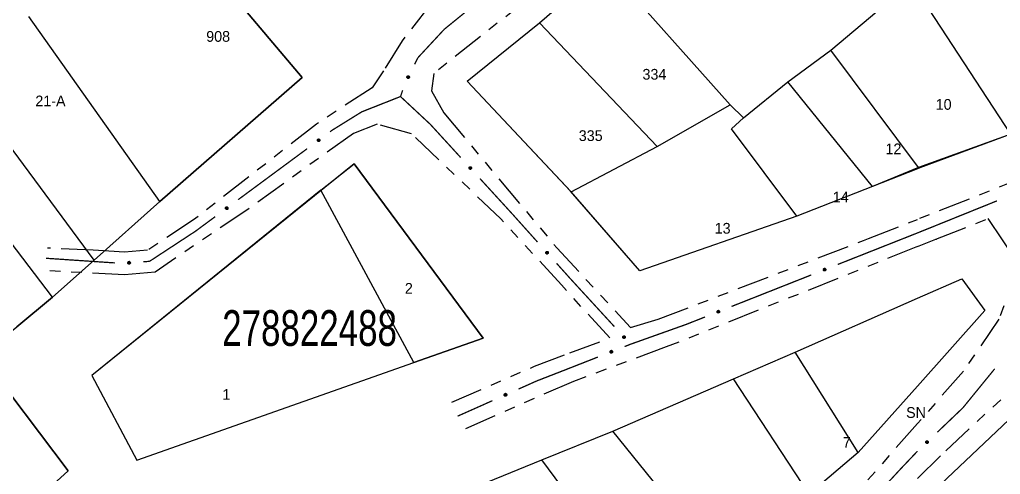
# Model space of a CAD drawing. Extents: x 204373 to 205952, y 4873300 to 4875179.
# Drawn here: x 205671 to 205808.4, y 4874963.1 to 4875026.7 of the extents above; entities that cross this region are included whole.
import ezdxf
from ezdxf.enums import TextEntityAlignment as Align

# ---------------------------------------------------------------- set-up
doc = ezdxf.new("R2010")
doc.units = 0
doc.header["$LTSCALE"] = 1.5
doc.header["$MEASUREMENT"] = 0
doc.linetypes.add('TRACO_25', pattern=[8, 3, -1, 1, -1, 1, -1])
for name, color, linetype in [('CD_MALHA_LOTES', 7, 'CONTINUOUS'), ('CD_TXT_QUADRA', 255, 'CONTINUOUS'), ('RU-QUADRA', 220, 'CONTINUOUS'), ('SV-EIXO-RUA-N-PAV', 6, 'CONTINUOUS'), ('SV-RUA-NAO-PAV', 7, 'CONTINUOUS'), ('Th_NmrPort', 1, 'CONTINUOUS')]:
    doc.layers.add(name, color=color, linetype=linetype)
doc.styles.add('ARIAL', font='ARIAL.SHX')

msp = doc.modelspace()

# ---------------------------------------------------------------- linework, layer by layer
at = {"layer": 'CD_MALHA_LOTES', "linetype": 'Continuous', "flags": 128}
for points in [[(205690.629081, 4875042.313836), (205710.581552, 4875018.666002)], [(205743.848906, 4875026.303771), (205753.119331, 4875034.380948)], [(205770.546393, 4875014.82144), (205753.119331, 4875034.380948)], [(205809.809524, 4875010.723518), (205796.762472, 4875030.752898)], [(205784.610556, 4875022.456271), (205792.245387, 4875028.885602)], [(205690.690693, 4875001.282394), (205672.304184, 4875027.190655)], [(205733.727426, 4875018.124295), (205743.848906, 4875026.303771)], [(205760.299646, 4875008.994858), (205743.848906, 4875026.303771)], [(205681.497438, 4874993.09204), (205657.929277, 4875024.850554)], [(205778.583057, 4875018.036105), (205784.610556, 4875022.456271)], [(205796.893738, 4875006.066553), (205784.610556, 4875022.456271)], [(205675.647186, 4874987.910387), (205651.577574, 4875019.501752)], [(205710.581552, 4875018.666002), (205690.690693, 4875001.282394)], [(205748.28473, 4875002.626578), (205733.727426, 4875018.124295)], [(205772.416841, 4875012.989679), (205778.583057, 4875018.036105)], [(205790.484346, 4875003.363511), (205778.583057, 4875018.036105)], [(205760.299646, 4875008.994858), (205770.546393, 4875014.82144)], [(205772.416841, 4875012.989679), (205770.546393, 4875014.82144)], [(205770.732562, 4875011.473827), (205772.416841, 4875012.989679)], [(205779.873996, 4874999.246647), (205770.732562, 4875011.473827)], [(205809.809524, 4875010.723518), (205796.893738, 4875006.066553)], [(205748.28473, 4875002.626578), (205760.299646, 4875008.994858)], [(205713.224182, 4875002.878446), (205717.883668, 4875006.546309)], [(205717.883668, 4875006.546309), (205735.952724, 4874982.139767)], [(205796.893738, 4875006.066553), (205790.484346, 4875003.363511)], [(205713.224182, 4875002.878446), (205681.128884, 4874976.946094)], [(205726.248617, 4874978.75455), (205713.224182, 4875002.878446)], [(205757.889437, 4874991.581804), (205748.28473, 4875002.626578)], [(205790.484346, 4875003.363511), (205779.873996, 4874999.246647)], [(205690.690693, 4875001.282394), (205681.497438, 4874993.09204)], [(205779.873996, 4874999.246647), (205757.889437, 4874991.581804)], [(205681.497438, 4874993.09204), (205675.647186, 4874987.910387)], [(205796.761701, 4874987.741815), (205802.985508, 4874990.481377)], [(205802.985508, 4874990.481377), (205806.199452, 4874986.017566)], [(205675.647186, 4874987.910387), (205670.632683, 4874983.731635)], [(205779.643801, 4874980.20695), (205796.761701, 4874987.741815)], [(205806.199452, 4874986.017566), (205796.761481, 4874975.449164)], [(205735.952724, 4874982.139767), (205726.248617, 4874978.75455)], [(205770.978758, 4874976.447331), (205779.643801, 4874980.20695)], [(205788.472864, 4874966.16778), (205779.643801, 4874980.20695)], [(205665.618181, 4874979.720034), (205677.841475, 4874963.581871)], [(205687.444933, 4874965.071923), (205726.248617, 4874978.75455)], [(205681.128884, 4874976.946094), (205687.444933, 4874965.071923)], [(205754.113879, 4874969.140944), (205770.978758, 4874976.447331)], [(205781.58416, 4874960.305053), (205770.978758, 4874976.447331)], [(205796.761481, 4874975.449164), (205788.472864, 4874966.16778)], [(205800.023598, 4874961.70314), (205809.562104, 4874970.729511)], [(205744.160214, 4874965.112231), (205754.113879, 4874969.140944)], [(205770.005275, 4874949.459009), (205754.113879, 4874969.140944)], [(205732.165287, 4874960.243089), (205744.160214, 4874965.112231)], [(205752.8568, 4874953.416349), (205744.160214, 4874965.112231)], [(205788.472864, 4874966.16778), (205781.58416, 4874960.305053)], [(205677.841475, 4874963.581871), (205660.166955, 4874947.514126)]]:
    msp.add_lwpolyline(points, dxfattribs=at)
at = {"layer": 'RU-QUADRA', "linetype": 'Continuous', "flags": 128}
for points in [[(205796.762026, 4875005.863071), (205790.484346, 4875003.363511), (205779.873996, 4874999.246647), (205757.889437, 4874991.581804), (205748.186059, 4875002.740043), (205733.727426, 4875018.124295), (205743.848906, 4875026.303771), (205753.119331, 4875034.380948), (205771.632412, 4875049.504554), (205785.797304, 4875060.812028), (205796.763164, 4875069.336537), (205809.809524, 4875079.47836), (205818.443364, 4875086.532839), (205836.500723, 4875066.474956), (205844.081655, 4875057.525245), (205867.245614, 4875031.571081), (205835.921624, 4875020.304974), (205823.181446, 4875016.093345), (205809.809524, 4875010.723518), (205797.069347, 4875005.985436)], [(205687.444933, 4874965.071923), (205726.248617, 4874978.75455), (205735.952724, 4874982.139767), (205717.883668, 4875006.546309), (205681.128884, 4874976.946094)], [(205796.761481, 4874975.449164), (205788.472864, 4874966.16778), (205781.58416, 4874960.305053), (205770.005275, 4874949.459009), (205762.237163, 4874942.570305), (205763.556276, 4874941.104623), (205748.020051, 4874926.594375), (205734.535779, 4874941.251192), (205721.190594, 4874955.64694), (205732.165287, 4874960.243089), (205744.160214, 4874965.112231), (205754.113879, 4874969.140944), (205770.978758, 4874976.447331), (205779.643801, 4874980.20695), (205796.761701, 4874987.741815), (205802.985508, 4874990.481377), (205806.199452, 4874986.017566)], [(205796.759725, 4874877.560677), (205796.626288, 4874877.428012), (205776.076355, 4874899.732535), (205757.002737, 4874919.140874), (205764.530586, 4874926.523065), (205772.167483, 4874934.012194), (205781.662124, 4874943.323121), (205791.837234, 4874953.309204), (205796.761174, 4874958.357995), (205800.023598, 4874961.70314), (205809.562104, 4874970.729511), (205823.133669, 4874982.892706), (205829.023215, 4874976.619058), (205835.296863, 4874970.089343), (205841.570511, 4874963.367577), (205847.844159, 4874956.837862), (205854.24584, 4874950.308147), (205862.311959, 4874942.62613), (205849.444579, 4874929.310632), (205831.903972, 4874912.218143), (205822.429484, 4874902.871688), (205814.491399, 4874895.18967)]]:
    msp.add_lwpolyline(points, close=True, dxfattribs=at)
msp.add_lwpolyline([(205593.373798, 4874885.311651), (205604.120147, 4874895.314481), (205618.275461, 4874908.485593), (205621.421605, 4874911.3887), (205625.891365, 4874915.513175), (205632.519976, 4874921.62973), (205645.237813, 4874933.365125), (205653.025734, 4874940.551436), (205660.166955, 4874947.514126), (205677.841475, 4874963.581871), (205665.618181, 4874979.720034), (205670.632683, 4874983.731635), (205675.647186, 4874987.910387), (205681.497438, 4874993.09204), (205690.690693, 4875001.282394), (205710.581552, 4875018.666002), (205690.629451, 4875042.314129)], dxfattribs=at)
at = {"layer": 'SV-EIXO-RUA-N-PAV', "const_width": 0.18}
for points in [[(205734.791165, 4875028.881642), (205730.910038, 4875025.729364)], [(205730.910038, 4875025.729364), (205730.511638, 4875025.405782)], [(205730.511638, 4875025.405782), (205727.458626, 4875022.117922)], [(205726.797747, 4875021.406207), (205726.33767, 4875020.486053)], [(205727.458626, 4875022.117922), (205726.797747, 4875021.406207)], [(205724.369434, 4875015.978212), (205719.653841, 4875014.116794)], [(205724.663625, 4875016.860788), (205724.369434, 4875015.978212)], [(205724.369434, 4875015.978212), (205728.027828, 4875012.569965)], [(205718.941439, 4875013.835583), (205715.343974, 4875011.602673)], [(205719.653841, 4875014.116794), (205718.941439, 4875013.835583)], [(205728.027828, 4875012.569965), (205728.547561, 4875012.085769)], [(205728.547561, 4875012.085769), (205732.793478, 4875007.445495)], [(205714.799022, 4875011.264428), (205714.510593, 4875011.051334)], [(205715.343974, 4875011.602673), (205714.799022, 4875011.264428)], [(205711.293389, 4875008.674445), (205701.641779, 4875001.543778)], [(205735.493725, 4875004.49445), (205739.544096, 4875000.067883)], [(205796.763049, 4874996.884644), (205807.890752, 4875001.376215)], [(205739.544096, 4875000.067883), (205740.082049, 4874999.479966)], [(205740.082049, 4874999.479966), (205743.555944, 4874995.606419)], [(205698.424575, 4874999.166889), (205696.011673, 4874997.384222)], [(205695.6582, 4874997.123074), (205689.335228, 4874992.978015)], [(205696.011673, 4874997.384222), (205695.6582, 4874997.123074)], [(205796.763049, 4874996.884644), (205785.603704, 4874992.472272)], [(205675.388741, 4874993.293379), (205674.731852, 4874993.337762)], [(205684.368267, 4874992.686653), (205675.388741, 4874993.293379)], [(205689.230311, 4874992.909236), (205688.358067, 4874992.8458)], [(205689.335228, 4874992.978015), (205689.230311, 4874992.909236)], [(205746.226576, 4874992.628547), (205747.561892, 4874991.13961)], [(205747.561892, 4874991.13961), (205748.15262, 4874990.480923)], [(205748.15262, 4874990.480923), (205754.317913, 4874983.767022)], [(205781.883922, 4874991.001482), (205770.724577, 4874986.58911)], [(205765.144905, 4874984.382925), (205764.400893, 4874984.088745)], [(205767.004796, 4874985.11832), (205765.144905, 4874984.382925)], [(205764.400893, 4874984.088745), (205756.676274, 4874981.337511)], [(205756.580295, 4874981.303327), (205755.744217, 4874980.975327)], [(205756.676274, 4874981.337511), (205756.580295, 4874981.303327)], [(205752.020515, 4874979.51449), (205747.365888, 4874977.688443)], [(205747.295568, 4874977.660857), (205743.637951, 4874976.23845)], [(205747.365888, 4874977.688443), (205747.295568, 4874977.660857)], [(205807.573717, 4874977.862924), (205803.14883, 4874972.438869)], [(205743.438835, 4874976.161016), (205740.893307, 4874975.027845)], [(205743.637951, 4874976.23845), (205743.438835, 4874976.161016)], [(205737.239034, 4874973.401104), (205732.671192, 4874971.367678)], [(205803.120833, 4874972.404549), (205799.535857, 4874968.983)], [(205803.14883, 4874972.438869), (205803.120833, 4874972.404549)], [(205732.671192, 4874971.367678), (205732.368583, 4874971.232968)], [(205796.760269, 4874966.333941), (205794.692537, 4874964.160354)], [(205794.534065, 4874963.99377), (205788.578813, 4874957.55566)], [(205794.692537, 4874964.160354), (205794.534065, 4874963.99377)]]:
    msp.add_lwpolyline(points, dxfattribs=at)
at = {"layer": 'SV-EIXO-RUA-N-PAV'}
for points in [[(205725.605957, 4875018.77648), (205725.622079, 4875018.730306), (205725.626493, 4875018.687324), (205725.619857, 4875018.650415), (205725.605488, 4875018.61933), (205725.587206, 4875018.589183), (205725.562068, 4875018.562855), (205725.527695, 4875018.539815), (205725.481489, 4875018.523317), (205725.437161, 4875018.521689), (205725.400628, 4875018.52626), (205725.367351, 4875018.539377), (205725.338363, 4875018.557627), (205725.311879, 4875018.584644), (205725.28887, 4875018.619705), (205725.273405, 4875018.666569), (205725.269367, 4875018.708736), (205725.276723, 4875018.744268), (205725.290122, 4875018.777639), (205725.309155, 4875018.808192), (205725.33398, 4875018.833894), (205725.369323, 4875018.856997), (205725.41578, 4875018.871647), (205725.457791, 4875018.876155), (205725.493416, 4875018.8693), (205725.525973, 4875018.855369), (205725.556433, 4875018.8374), (205725.58395, 4875018.813232), (205725.605957, 4875018.77648)], [(205713.082966, 4875009.85973), (205713.076386, 4875009.811266), (205713.060822, 4875009.770959), (205713.038164, 4875009.741078), (205713.011257, 4875009.719893), (205712.981288, 4875009.70132), (205712.946942, 4875009.689261), (205712.905858, 4875009.684321), (205712.857195, 4875009.69058), (205712.816953, 4875009.709238), (205712.786469, 4875009.729884), (205712.762763, 4875009.75667), (205712.745208, 4875009.786085), (205712.733862, 4875009.822175), (205712.729262, 4875009.86386), (205712.73674, 4875009.912639), (205712.75227, 4875009.95205), (205712.774945, 4875009.980378), (205712.802024, 4875010.004039), (205712.832847, 4875010.022634), (205712.866629, 4875010.034277), (205712.908607, 4875010.038832), (205712.956655, 4875010.030814), (205712.996139, 4875010.015773), (205713.024778, 4875009.993503), (205713.047472, 4875009.966318), (205713.066466, 4875009.936487), (205713.080025, 4875009.902466), (205713.082966, 4875009.85973)], [(205734.127821, 4875006.150285), (205734.176707, 4875006.14881), (205734.218421, 4875006.137545), (205734.250508, 4875006.118135), (205734.27439, 4875006.093591), (205734.295994, 4875006.065728), (205734.311578, 4875006.032832), (205734.320787, 4875005.992489), (205734.31965, 4875005.943439), (205734.305302, 4875005.901466), (205734.287957, 4875005.86899), (205734.263797, 4875005.842614), (205734.236378, 4875005.82208), (205734.201672, 4875005.807022), (205734.160697, 4875005.798089), (205734.111403, 4875005.800425), (205734.070584, 4875005.81175), (205734.040041, 4875005.831338), (205734.013678, 4875005.855795), (205733.991962, 4875005.884504), (205733.976851, 4875005.916884), (205733.967931, 4875005.958156), (205733.970882, 4875006.006778), (205733.981712, 4875006.047619), (205734.000866, 4875006.078429), (205734.025528, 4875006.103842), (205734.05321, 4875006.125851), (205734.085627, 4875006.142893), (205734.127821, 4875006.150285)], [(205700.214152, 4875000.352173), (205700.207573, 4875000.30371), (205700.192008, 4875000.263403), (205700.16935, 4875000.233521), (205700.142443, 4875000.212336), (205700.112474, 4875000.193764), (205700.078129, 4875000.181705), (205700.037044, 4875000.176765), (205699.988382, 4875000.183023), (205699.948139, 4875000.201682), (205699.917655, 4875000.222328), (205699.893949, 4875000.249113), (205699.876395, 4875000.278528), (205699.865048, 4875000.314619), (205699.860448, 4875000.356303), (205699.867926, 4875000.405083), (205699.883456, 4875000.444494), (205699.906131, 4875000.472821), (205699.93321, 4875000.496483), (205699.964033, 4875000.515077), (205699.997815, 4875000.52672), (205700.039793, 4875000.531276), (205700.087841, 4875000.523258), (205700.127326, 4875000.508217), (205700.155964, 4875000.485946), (205700.178659, 4875000.458762), (205700.197652, 4875000.42893), (205700.211212, 4875000.39491), (205700.214152, 4875000.352173)], [(205744.877282, 4874994.297945), (205744.926151, 4874994.29598), (205744.96775, 4874994.284299), (205744.999641, 4874994.264571), (205745.023277, 4874994.239788), (205745.044602, 4874994.211712), (205745.059856, 4874994.178661), (205745.068662, 4874994.138228), (205745.067035, 4874994.089192), (205745.052268, 4874994.047364), (205745.034599, 4874994.015064), (205745.010177, 4874993.98893), (205744.982555, 4874993.968671), (205744.9477, 4874993.953961), (205744.906638, 4874993.945437), (205744.85737, 4874993.948266), (205744.816666, 4874993.959997), (205744.78632, 4874993.97989), (205744.760202, 4874994.004609), (205744.738775, 4874994.033534), (205744.723988, 4874994.066063), (205744.715481, 4874994.107422), (205744.718917, 4874994.156013), (205744.730154, 4874994.196743), (205744.749615, 4874994.22736), (205744.77453, 4874994.252525), (205744.802431, 4874994.274256), (205744.835016, 4874994.290974), (205744.877282, 4874994.297945)], [(205686.514622, 4874992.601359), (205686.483166, 4874992.563909), (205686.448472, 4874992.538154), (205686.413354, 4874992.525002), (205686.37929, 4874992.521472), (205686.344035, 4874992.521786), (205686.308559, 4874992.529944), (205686.271191, 4874992.54772), (205686.233402, 4874992.579011), (205686.209355, 4874992.616285), (205686.194619, 4874992.650025), (205686.188893, 4874992.685333), (205686.189771, 4874992.719577), (205686.199464, 4874992.756146), (205686.217848, 4874992.793839), (205686.250233, 4874992.831076), (205686.284418, 4874992.856092), (205686.318721, 4874992.867921), (205686.354253, 4874992.873453), (205686.390242, 4874992.872702), (205686.425019, 4874992.864493), (205686.462937, 4874992.845914), (205686.499266, 4874992.813464), (205686.524606, 4874992.779653), (205686.536913, 4874992.745526), (205686.541572, 4874992.710421), (205686.541688, 4874992.675056), (205686.534971, 4874992.639054), (205686.514622, 4874992.601359)], [(205783.917904, 4874991.687339), (205783.899098, 4874991.642191), (205783.873702, 4874991.607234), (205783.844129, 4874991.584175), (205783.812683, 4874991.570612), (205783.77895, 4874991.56036), (205783.742659, 4874991.557528), (205783.701684, 4874991.563306), (205783.656262, 4874991.581854), (205783.622162, 4874991.610223), (205783.598003, 4874991.638006), (205783.581973, 4874991.669982), (205783.572563, 4874991.702919), (205783.570867, 4874991.740713), (205783.577128, 4874991.782181), (205783.596884, 4874991.827403), (205783.622017, 4874991.861503), (205783.651206, 4874991.883056), (205783.683455, 4874991.898968), (205783.718019, 4874991.909022), (205783.753659, 4874991.911597), (205783.795399, 4874991.905217), (205783.839775, 4874991.885127), (205783.874072, 4874991.860449), (205783.896029, 4874991.831569), (205783.91098, 4874991.799468), (205783.921674, 4874991.765759), (205783.92604, 4874991.729397), (205783.917904, 4874991.687339)], [(205769.038778, 4874985.804177), (205769.019971, 4874985.759029), (205768.994576, 4874985.724072), (205768.965003, 4874985.701013), (205768.933557, 4874985.68745), (205768.899823, 4874985.677199), (205768.863532, 4874985.674366), (205768.822557, 4874985.680144), (205768.777135, 4874985.698692), (205768.743035, 4874985.727061), (205768.718877, 4874985.754844), (205768.702846, 4874985.78682), (205768.693436, 4874985.819757), (205768.691741, 4874985.857552), (205768.698002, 4874985.899019), (205768.717758, 4874985.944241), (205768.74289, 4874985.978341), (205768.77208, 4874985.999894), (205768.804328, 4874986.015806), (205768.838893, 4874986.02586), (205768.874533, 4874986.028435), (205768.916272, 4874986.022056), (205768.960648, 4874986.001965), (205768.994945, 4874985.977287), (205769.016902, 4874985.948408), (205769.031853, 4874985.916306), (205769.042547, 4874985.882597), (205769.046913, 4874985.846235), (205769.038778, 4874985.804177)], [(205755.654559, 4874982.474189), (205755.703448, 4874982.4728), (205755.745181, 4874982.461609), (205755.777303, 4874982.442257), (205755.801228, 4874982.417755), (205755.822882, 4874982.389931), (205755.838525, 4874982.357062), (205755.847805, 4874982.316736), (205755.846756, 4874982.267684), (205755.832482, 4874982.225685), (205755.815195, 4874982.193179), (205755.791082, 4874982.16676), (205755.7637, 4874982.146177), (205755.72902, 4874982.131057), (205755.688061, 4874982.122051), (205755.638763, 4874982.1243), (205755.597924, 4874982.135552), (205755.567347, 4874982.155086), (205755.54094, 4874982.179495), (205755.519173, 4874982.208166), (205755.504004, 4874982.24052), (205755.495011, 4874982.281775), (205755.497875, 4874982.330403), (205755.508632, 4874982.371263), (205755.527732, 4874982.402107), (205755.552349, 4874982.427563), (205755.579992, 4874982.449621), (205755.612378, 4874982.466721), (205755.654559, 4874982.474189)], [(205754.056324, 4874980.194905), (205754.037397, 4874980.149807), (205754.011908, 4874980.114919), (205753.982274, 4874980.091938), (205753.950792, 4874980.07846), (205753.917031, 4874980.068298), (205753.880732, 4874980.065563), (205753.839773, 4874980.071451), (205753.794401, 4874980.09012), (205753.760377, 4874980.11858), (205753.736293, 4874980.146428), (205753.720348, 4874980.178446), (205753.711026, 4874980.211409), (205753.709431, 4874980.249207), (205753.715803, 4874980.290657), (205753.73568, 4874980.335827), (205753.760903, 4874980.369859), (205753.790151, 4874980.391334), (205753.822442, 4874980.40716), (205753.857033, 4874980.417121), (205753.89268, 4874980.419601), (205753.934402, 4874980.41311), (205753.978724, 4874980.392901), (205754.012955, 4874980.368131), (205754.034835, 4874980.339193), (205754.0497, 4874980.307052), (205754.060304, 4874980.273314), (205754.064572, 4874980.236941), (205754.056324, 4874980.194905)], [(205739.2422, 4874974.172342), (205739.225319, 4874974.126439), (205739.201424, 4874974.09044), (205739.172853, 4874974.066151), (205739.142008, 4874974.051271), (205739.108738, 4874974.039602), (205739.0726, 4874974.035237), (205739.031417, 4874974.039278), (205738.985251, 4874974.055889), (205738.949983, 4874974.082791), (205738.924671, 4874974.109528), (205738.907303, 4874974.140797), (205738.896509, 4874974.173307), (205738.893217, 4874974.210996), (205738.897719, 4874974.252691), (205738.915546, 4874974.298708), (205738.939214, 4874974.33384), (205738.967466, 4874974.356608), (205738.999013, 4874974.373869), (205739.033122, 4874974.385375), (205739.068621, 4874974.389455), (205739.110593, 4874974.384846), (205739.155779, 4874974.366649), (205739.191088, 4874974.343443), (205739.214247, 4874974.315518), (205739.230541, 4874974.284077), (205739.242651, 4874974.25085), (205739.24855, 4874974.214706), (205739.2422, 4874974.172342)], [(205798.268992, 4874967.621716), (205798.268544, 4874967.57281), (205798.258159, 4874967.530869), (205798.239429, 4874967.498381), (205798.215391, 4874967.473988), (205798.187989, 4874967.451803), (205798.155428, 4874967.43553), (205798.115287, 4874967.425475), (205798.066225, 4874967.42558), (205798.023959, 4874967.439042), (205797.991126, 4874967.455701), (205797.964247, 4874967.479301), (205797.943141, 4874967.506282), (205797.927357, 4874967.540664), (205797.917564, 4874967.581442), (205797.918864, 4874967.630774), (205797.929327, 4874967.671822), (205797.948269, 4874967.70277), (205797.972166, 4874967.729642), (205798.000413, 4874967.751956), (205798.032468, 4874967.767745), (205798.073543, 4874967.777531), (205798.122216, 4874967.775603), (205798.163276, 4874967.765635), (205798.194482, 4874967.747132), (205798.220408, 4874967.72301), (205798.242994, 4874967.695797), (205798.260714, 4874967.663746), (205798.268992, 4874967.621716)]]:
    msp.add_lwpolyline(points, close=True, dxfattribs=at)
for points in [[(205725.309155, 4875018.808192), (205725.269367, 4875018.708736)], [(205725.33398, 4875018.833894), (205725.273405, 4875018.666569)], [(205725.320195, 4875018.816877), (205725.273817, 4875018.69361)], [(205725.351317, 4875018.839456), (205725.284191, 4875018.650283)], [(205725.369323, 4875018.856997), (205725.28887, 4875018.619705)], [(205725.392203, 4875018.860204), (205725.301278, 4875018.605126)], [(205725.41578, 4875018.871647), (205725.311879, 4875018.584644)], [(205725.434919, 4875018.872408), (205725.326297, 4875018.575835)], [(205725.457791, 4875018.876155), (205725.338363, 4875018.557627)], [(205725.473364, 4875018.869967), (205725.353758, 4875018.551426)], [(205725.493416, 4875018.8693), (205725.367351, 4875018.539377)], [(205725.508147, 4875018.860204), (205725.382439, 4875018.53556)], [(205725.525973, 4875018.855369), (205725.400628, 4875018.52626)], [(205725.540489, 4875018.842507), (205725.422714, 4875018.527627)], [(205725.556433, 4875018.8374), (205725.437161, 4875018.521689)], [(205725.56795, 4875018.821149), (205725.461769, 4875018.526406)], [(205725.58395, 4875018.813232), (205725.481489, 4875018.523317)], [(205725.592969, 4875018.794909), (205725.504486, 4875018.53556)], [(205725.605957, 4875018.77648), (205725.527695, 4875018.539815)], [(205725.613717, 4875018.750972), (205725.547812, 4875018.558138)], [(205725.622079, 4875018.730306), (205725.562068, 4875018.562855)], [(205725.624701, 4875018.705815), (205725.577713, 4875018.584378)], [(205725.626493, 4875018.687324), (205725.587206, 4875018.589183)], [(205712.908607, 4875010.038832), (205712.729262, 4875009.86386)], [(205712.930452, 4875010.031311), (205712.733707, 4875009.845238)], [(205712.956655, 4875010.030814), (205712.733862, 4875009.822175)], [(205712.866629, 4875010.034277), (205712.73674, 4875009.912639)], [(205712.884603, 4875010.031369), (205712.738965, 4875009.893233)], [(205712.974056, 4875010.02281), (205712.742716, 4875009.807784)], [(205712.996139, 4875010.015773), (205712.745208, 4875009.786085)], [(205712.846625, 4875010.025365), (205712.749375, 4875009.936551)], [(205712.832847, 4875010.022634), (205712.75227, 4875009.95205)], [(205713.00721, 4875010.003194), (205712.756115, 4875009.773574)], [(205713.024778, 4875009.993503), (205712.762763, 4875009.75667)], [(205713.033779, 4875009.978714), (205712.774477, 4875009.746423)], [(205713.047472, 4875009.966318), (205712.786469, 4875009.729884)], [(205713.054574, 4875009.948271), (205712.806771, 4875009.721083)], [(205713.066466, 4875009.936487), (205712.816953, 4875009.709238)], [(205713.069357, 4875009.91678), (205712.841023, 4875009.702278)], [(205713.080025, 4875009.902466), (205712.857195, 4875009.69058)], [(205713.079751, 4875009.882045), (205712.883243, 4875009.691058)], [(205713.082966, 4875009.85973), (205712.905858, 4875009.684321)], [(205713.078309, 4875009.833477), (205712.932098, 4875009.691525)], [(205713.076386, 4875009.811266), (205712.946942, 4875009.689261)], [(205713.067613, 4875009.788251), (205712.970649, 4875009.701345)], [(205713.060822, 4875009.770959), (205712.981288, 4875009.70132)], [(205733.967931, 4875005.958156), (205734.160697, 4875005.798089)], [(205733.970882, 4875006.006778), (205734.201672, 4875005.807022)], [(205733.973127, 4875005.980667), (205734.178752, 4875005.804456)], [(205733.976851, 4875005.916884), (205734.111403, 4875005.800425)], [(205733.977023, 4875006.024922), (205734.215058, 4875005.817332)], [(205733.977864, 4875005.935064), (205734.13047, 4875005.804667)], [(205733.981712, 4875006.047619), (205734.236378, 4875005.82208)], [(205733.987805, 4875005.897922), (205734.086301, 4875005.810491)], [(205733.991962, 4875005.884504), (205734.070584, 4875005.81175)], [(205733.993064, 4875006.059945), (205734.24768, 4875005.834235)], [(205734.000866, 4875006.078429), (205734.263797, 4875005.842614)], [(205734.014632, 4875006.088928), (205734.272762, 4875005.855335)], [(205734.025528, 4875006.103842), (205734.287957, 4875005.86899)], [(205734.042734, 4875006.112792), (205734.294587, 4875005.890102)], [(205734.05321, 4875006.125851), (205734.305302, 4875005.901466)], [(205734.072507, 4875006.130787), (205734.309707, 4875005.926132)], [(205734.085627, 4875006.142893), (205734.31965, 4875005.943439)], [(205734.105965, 4875006.144755), (205734.316452, 4875005.969294)], [(205734.127821, 4875006.150285), (205734.320787, 4875005.992489)], [(205734.154417, 4875006.1484), (205734.310879, 4875006.017832)], [(205734.176707, 4875006.14881), (205734.311578, 4875006.032832)], [(205734.200514, 4875006.142491), (205734.297082, 4875006.055145)], [(205734.218421, 4875006.137545), (205734.295994, 4875006.065728)], [(205700.039793, 4875000.531276), (205699.860448, 4875000.356303)], [(205700.061638, 4875000.523755), (205699.864893, 4875000.337682)], [(205700.087841, 4875000.523258), (205699.865048, 4875000.314619)], [(205699.997815, 4875000.52672), (205699.867926, 4875000.405083)], [(205700.015789, 4875000.523812), (205699.870151, 4875000.385676)], [(205700.105242, 4875000.515253), (205699.873902, 4875000.300228)], [(205700.127326, 4875000.508217), (205699.876395, 4875000.278528)], [(205699.977811, 4875000.517809), (205699.880561, 4875000.428994)], [(205699.964033, 4875000.515077), (205699.883456, 4875000.444494)], [(205700.138396, 4875000.495638), (205699.887301, 4875000.266017)], [(205700.155964, 4875000.485946), (205699.893949, 4875000.249113)], [(205700.164965, 4875000.471157), (205699.905664, 4875000.238867)], [(205700.178659, 4875000.458762), (205699.917655, 4875000.222328)], [(205700.18576, 4875000.440714), (205699.937958, 4875000.213526)], [(205700.197652, 4875000.42893), (205699.948139, 4875000.201682)], [(205700.200544, 4875000.409223), (205699.972209, 4875000.194722)], [(205700.211212, 4875000.39491), (205699.988382, 4875000.183023)], [(205700.210937, 4875000.374488), (205700.01443, 4875000.183501)], [(205700.214152, 4875000.352173), (205700.037044, 4875000.176765)], [(205700.209495, 4875000.32592), (205700.063284, 4875000.183968)], [(205700.207573, 4875000.30371), (205700.078129, 4875000.181705)], [(205700.198799, 4875000.280694), (205700.101835, 4875000.193788)], [(205700.192008, 4875000.263403), (205700.112474, 4875000.193764)], [(205744.715481, 4874994.107422), (205744.906638, 4874993.945437)], [(205744.718917, 4874994.156013), (205744.9477, 4874993.953961)], [(205744.720901, 4874994.12988), (205744.924755, 4874993.951624)], [(205744.723988, 4874994.066063), (205744.85737, 4874993.948266)], [(205744.725182, 4874994.084232), (205744.876478, 4874993.952317)], [(205744.725239, 4874994.174093), (205744.961188, 4874993.964136)], [(205744.730154, 4874994.196743), (205744.982555, 4874993.968671)], [(205744.734752, 4874994.046992), (205744.83237, 4874993.958581)], [(205744.738775, 4874994.033534), (205744.816666, 4874993.959997)], [(205744.741629, 4874994.208955), (205744.993978, 4874993.980712)], [(205744.749615, 4874994.22736), (205745.010177, 4874993.98893)], [(205744.763486, 4874994.237721), (205745.019269, 4874994.001561)], [(205744.77453, 4874994.252525), (205745.034599, 4874994.015064)], [(205744.791825, 4874994.261303), (205745.04144, 4874994.036108)], [(205744.802431, 4874994.274256), (205745.052268, 4874994.047364)], [(205744.821776, 4874994.278999), (205745.05692, 4874994.071985)], [(205744.835016, 4874994.290974), (205745.067035, 4874994.089192)], [(205744.855371, 4874994.292633), (205745.064095, 4874994.115078)], [(205744.877282, 4874994.297945), (205745.068662, 4874994.138228)], [(205744.903858, 4874994.295793), (205745.059008, 4874994.163669)], [(205744.926151, 4874994.29598), (205745.059856, 4874994.178661)], [(205744.949893, 4874994.289424), (205745.045584, 4874994.201118)], [(205744.96775, 4874994.284299), (205745.044602, 4874994.211712)], [(205686.536913, 4874992.745526), (205686.188893, 4874992.685333)], [(205686.524606, 4874992.779653), (205686.189771, 4874992.719577)], [(205686.527242, 4874992.763105), (205686.192306, 4874992.703174)], [(205686.53662, 4874992.728215), (205686.19332, 4874992.670413)], [(205686.541572, 4874992.710421), (205686.194619, 4874992.650025)], [(205686.509699, 4874992.7974), (205686.199259, 4874992.739251)], [(205686.499266, 4874992.813464), (205686.199464, 4874992.756146)], [(205686.537932, 4874992.691371), (205686.207078, 4874992.631738)], [(205686.541688, 4874992.675056), (205686.209355, 4874992.616285)], [(205686.477383, 4874992.827885), (205686.211655, 4874992.775724)], [(205686.462937, 4874992.845914), (205686.217848, 4874992.793839)], [(205686.533602, 4874992.656853), (205686.225982, 4874992.597541)], [(205686.534971, 4874992.639054), (205686.233402, 4874992.579011)], [(205686.438658, 4874992.852431), (205686.241744, 4874992.813484)], [(205686.425019, 4874992.864493), (205686.250233, 4874992.831076)], [(205686.523828, 4874992.621939), (205686.255675, 4874992.565498)], [(205686.514622, 4874992.601359), (205686.271191, 4874992.54772)], [(205686.403348, 4874992.867649), (205686.273689, 4874992.844537)], [(205686.390242, 4874992.872702), (205686.284418, 4874992.856092)], [(205686.496659, 4874992.581656), (205686.297221, 4874992.539789)], [(205686.483166, 4874992.563909), (205686.308559, 4874992.529944)], [(205686.463452, 4874992.549142), (205686.335055, 4874992.527491)], [(205686.448472, 4874992.538154), (205686.344035, 4874992.521786)], [(205783.839775, 4874991.885127), (205783.570867, 4874991.740713)], [(205783.874072, 4874991.860449), (205783.572563, 4874991.702919)], [(205783.854537, 4874991.872922), (205783.575728, 4874991.724531)], [(205783.814579, 4874991.892338), (205783.576641, 4874991.763042)], [(205783.795399, 4874991.905217), (205783.577128, 4874991.782181)], [(205783.88154, 4874991.845448), (205783.57989, 4874991.688027)], [(205783.896029, 4874991.831569), (205783.581973, 4874991.669982)], [(205783.90093, 4874991.814965), (205783.590663, 4874991.657071)], [(205783.770283, 4874991.90417), (205783.59405, 4874991.808076)], [(205783.753659, 4874991.911597), (205783.596884, 4874991.827403)], [(205783.91098, 4874991.799468), (205783.598003, 4874991.638006)], [(205783.732037, 4874991.908122), (205783.615237, 4874991.847267)], [(205783.913207, 4874991.780202), (205783.615364, 4874991.624285)], [(205783.718019, 4874991.909022), (205783.622017, 4874991.861503)], [(205783.921674, 4874991.765759), (205783.622162, 4874991.610223)], [(205783.919406, 4874991.74597), (205783.643637, 4874991.597314)], [(205783.92604, 4874991.729397), (205783.656262, 4874991.581854)], [(205783.920529, 4874991.709731), (205783.681558, 4874991.575625)], [(205783.917904, 4874991.687339), (205783.701684, 4874991.563306)], [(205783.906661, 4874991.663163), (205783.728894, 4874991.563528)], [(205783.899098, 4874991.642191), (205783.742659, 4874991.557528)], [(205783.884707, 4874991.622201), (205783.768674, 4874991.563117)], [(205783.873702, 4874991.607234), (205783.77895, 4874991.56036)], [(205768.960648, 4874986.001965), (205768.691741, 4874985.857552)], [(205768.994945, 4874985.977287), (205768.693436, 4874985.819757)], [(205768.97541, 4874985.98976), (205768.696601, 4874985.841369)], [(205768.935452, 4874986.009176), (205768.697514, 4874985.87988)], [(205768.916272, 4874986.022056), (205768.698002, 4874985.899019)], [(205769.002413, 4874985.962287), (205768.700763, 4874985.804865)], [(205769.016902, 4874985.948408), (205768.702846, 4874985.78682)], [(205769.021803, 4874985.931803), (205768.711536, 4874985.773909)], [(205768.891156, 4874986.021008), (205768.714924, 4874985.924914)], [(205768.874533, 4874986.028435), (205768.717758, 4874985.944241)], [(205769.031853, 4874985.916306), (205768.718877, 4874985.754844)], [(205768.852911, 4874986.024961), (205768.73611, 4874985.964105)], [(205769.034081, 4874985.89704), (205768.736238, 4874985.741124)], [(205768.838893, 4874986.02586), (205768.74289, 4874985.978341)], [(205769.042547, 4874985.882597), (205768.743035, 4874985.727061)], [(205769.04028, 4874985.862808), (205768.76451, 4874985.714152)], [(205769.046913, 4874985.846235), (205768.777135, 4874985.698692)], [(205769.041402, 4874985.826569), (205768.802432, 4874985.692464)], [(205769.038778, 4874985.804177), (205768.822557, 4874985.680144)], [(205769.027534, 4874985.780001), (205768.849767, 4874985.680366)], [(205769.019971, 4874985.759029), (205768.863532, 4874985.674366)], [(205769.00558, 4874985.73904), (205768.889547, 4874985.679955)], [(205768.994576, 4874985.724072), (205768.899823, 4874985.677199)], [(205755.495011, 4874982.281775), (205755.688061, 4874982.122051)], [(205755.497875, 4874982.330403), (205755.72902, 4874982.131057)], [(205755.500167, 4874982.304295), (205755.706105, 4874982.128451)], [(205755.503984, 4874982.348557), (205755.742388, 4874982.141391)], [(205755.504004, 4874982.24052), (205755.638763, 4874982.1243)], [(205755.504985, 4874982.258701), (205755.657823, 4874982.128576)], [(205755.508632, 4874982.371263), (205755.7637, 4874982.146177)], [(205755.514993, 4874982.221576), (205755.613644, 4874982.134321)], [(205755.519173, 4874982.208166), (205755.597924, 4874982.135552)], [(205755.519963, 4874982.383608), (205755.77498, 4874982.158352)], [(205755.527732, 4874982.402107), (205755.791082, 4874982.16676)], [(205755.54148, 4874982.41263), (205755.800024, 4874982.179497)], [(205755.552349, 4874982.427563), (205755.815195, 4874982.193179)], [(205755.569539, 4874982.436544), (205755.821787, 4874982.214302)], [(205755.579992, 4874982.449621), (205755.832482, 4874982.225685)], [(205755.59928, 4874982.454592), (205755.836844, 4874982.250359)], [(205755.612378, 4874982.466721), (205755.846756, 4874982.267684)], [(205755.632713, 4874982.468619), (205755.843511, 4874982.293533)], [(205755.654559, 4874982.474189), (205755.847805, 4874982.316736)], [(205755.681158, 4874982.47235), (205755.837853, 4874982.342061)], [(205755.703448, 4874982.4728), (205755.838525, 4874982.357062)], [(205755.727266, 4874982.466523), (205755.823989, 4874982.37935)], [(205755.745181, 4874982.461609), (205755.822882, 4874982.389931)], [(205753.978724, 4874980.392901), (205753.709431, 4874980.249207)], [(205754.012955, 4874980.368131), (205753.711026, 4874980.211409)], [(205753.993453, 4874980.380656), (205753.714248, 4874980.233012)], [(205753.953547, 4874980.400179), (205753.715264, 4874980.27152)], [(205753.934402, 4874980.41311), (205753.715803, 4874980.290657)], [(205754.020383, 4874980.353111), (205753.718313, 4874980.196496)], [(205754.034835, 4874980.339193), (205753.720348, 4874980.178446)], [(205754.039691, 4874980.322575), (205753.729003, 4874980.165512)], [(205753.909283, 4874980.412129), (205753.732794, 4874980.316507)], [(205753.89268, 4874980.419601), (205753.73568, 4874980.335827)], [(205754.0497, 4874980.307052), (205753.736293, 4874980.146428)], [(205754.051876, 4874980.28778), (205753.753617, 4874980.132661)], [(205753.871048, 4874980.416184), (205753.754086, 4874980.355642)], [(205754.060304, 4874980.273314), (205753.760377, 4874980.11858)], [(205753.857033, 4874980.417121), (205753.760903, 4874980.369859)], [(205754.057983, 4874980.253531), (205753.781817, 4874980.105614)], [(205754.064572, 4874980.236941), (205753.794401, 4874980.09012)], [(205754.059009, 4874980.21729), (205753.819681, 4874980.083824)], [(205754.056324, 4874980.194905), (205753.839773, 4874980.071451)], [(205754.045016, 4874980.170759), (205753.866983, 4874980.0716)], [(205754.037397, 4874980.149807), (205753.880732, 4874980.065563)], [(205754.022953, 4874980.129856), (205753.906762, 4874980.071082)], [(205754.011908, 4874980.114919), (205753.917031, 4874980.068298)], [(205739.155779, 4874974.366649), (205738.893217, 4874974.210996)], [(205739.191088, 4874974.343443), (205738.896509, 4874974.173307)], [(205739.110593, 4874974.384846), (205738.897719, 4874974.252691)], [(205739.1303, 4874974.372788), (205738.898041, 4874974.233549)], [(205739.171043, 4874974.355079), (205738.898757, 4874974.195034)], [(205739.199184, 4874974.328772), (205738.904459, 4874974.158738)], [(205739.214247, 4874974.315518), (205738.907303, 4874974.140797)], [(205739.085544, 4874974.382737), (205738.913531, 4874974.279279)], [(205739.068621, 4874974.389455), (205738.915546, 4874974.298708)], [(205739.219845, 4874974.299135), (205738.916531, 4874974.128265)], [(205739.230541, 4874974.284077), (205738.924671, 4874974.109528)], [(205739.047165, 4874974.385069), (205738.933042, 4874974.31933)], [(205739.033122, 4874974.385375), (205738.939214, 4874974.33384)], [(205739.233582, 4874974.264923), (205738.942597, 4874974.096553)], [(205739.242651, 4874974.25085), (205738.949983, 4874974.082791)], [(205739.241222, 4874974.230983), (205738.971984, 4874974.070801)], [(205739.24855, 4874974.214706), (205738.985251, 4874974.055889)], [(205739.243876, 4874974.194824), (205739.010789, 4874974.050735)], [(205739.2422, 4874974.172342), (205739.031417, 4874974.039278)], [(205739.231989, 4874974.147712), (205739.058593, 4874974.04065)], [(205739.225319, 4874974.126439), (205739.0726, 4874974.035237)], [(205739.211787, 4874974.105859), (205739.098355, 4874974.041921)], [(205739.201424, 4874974.09044), (205739.108738, 4874974.039602)], [(205798.073543, 4874967.777531), (205797.917564, 4874967.581442)], [(205798.032468, 4874967.767745), (205797.918864, 4874967.630774)], [(205798.050664, 4874967.767115), (205797.923506, 4874967.6118)], [(205798.096158, 4874967.77281), (205797.92431, 4874967.563525)], [(205798.122216, 4874967.775603), (205797.927357, 4874967.540664)], [(205798.013739, 4874967.756395), (205797.928399, 4874967.656082)], [(205798.000413, 4874967.751956), (205797.929327, 4874967.671822)], [(205798.140485, 4874967.769845), (205797.937946, 4874967.527497)], [(205798.163276, 4874967.765635), (205797.943141, 4874967.506282)], [(205798.175837, 4874967.754544), (205797.955531, 4874967.495238)], [(205798.194482, 4874967.747132), (205797.964247, 4874967.479301)], [(205798.205267, 4874967.73359), (205797.977155, 4874967.470606)], [(205798.220408, 4874967.72301), (205797.991126, 4874967.455701)], [(205798.229717, 4874967.705996), (205798.012372, 4874967.449517)], [(205798.242994, 4874967.695797), (205798.023959, 4874967.439042)], [(205798.248334, 4874967.676608), (205798.048712, 4874967.435157)], [(205798.260714, 4874967.663746), (205798.066225, 4874967.42558)], [(205798.263003, 4874967.643452), (205798.092007, 4874967.429322)], [(205798.268992, 4874967.621716), (205798.115287, 4874967.425475)], [(205798.267665, 4874967.595087), (205798.140417, 4874967.435914)], [(205798.268544, 4874967.57281), (205798.155428, 4874967.43553)], [(205798.262727, 4874967.548876), (205798.177432, 4874967.450492)], [(205798.258159, 4874967.530869), (205798.187989, 4874967.451803)]]:
    msp.add_lwpolyline(points, dxfattribs=at)
at = {"layer": 'SV-RUA-NAO-PAV', "linetype": 'TRACO_25'}
for points in [[(205796.763457, 4875085.706962, 10.255514), (205779.680064, 4875072.300336, 9.420428), (205744.661062, 4875043.176045, 9.420428), (205728.685674, 4875028.993724, 8.61004), (205724.584731, 4875023.79778, 8.61004), (205722.003734, 4875019.594142, 8.61004), (205720.395986, 4875017.218487, 8.684349), (205712.593449, 4875012.107872, 8.684349), (205695.398683, 4874998.705475, 8.263264), (205688.963874, 4874994.462771, 8.461422), (205685.73806, 4874994.202206, 8.461422), (205681.353217, 4874994.456399, 8.362343), (205674.934824, 4874994.774142, 8.362343)], [(205796.763233, 4875073.163401, 9.657855), (205787.793357, 4875066.053801, 9.657855), (205744.997722, 4875031.79586, 8.288033), (205729.027382, 4875019.225739, 8.61004), (205728.728754, 4875016.787373, 8.61004), (205730.439051, 4875013.675676, 8.758658), (205746.258696, 4874994.786476, 9.922835), (205756.581694, 4874983.64847, 10.073735), (205760.458717, 4874984.813691, 9.919843), (205789.180924, 4874995.804592, 9.911655), (205789.919617, 4874996.095121, 9.911655), (205796.761899, 4874998.786195, 9.911655)], [(205872.475263, 4875027.722689, 10.501128), (205836.951804, 4875014.596124, 10.574812), (205815.166607, 4875006.02478, 10.149082), (205796.761899, 4874998.786195, 9.911655)], [(205731.541571, 4874973.196889, 9.600829), (205743.121255, 4874978.221462, 9.625599), (205748.079307, 4874980.082163, 9.625599), (205753.696914, 4874982.183405, 9.898687), (205746.901055, 4874989.598409, 9.625599), (205738.417762, 4874998.852447, 9.377901), (205725.905065, 4875010.774014, 8.560501), (205721.106291, 4875012.102893, 8.560501), (205717.770428, 4875010.825751, 8.560501), (205702.866049, 4875000.094559, 8.857738), (205689.99465, 4874991.407832, 8.758658), (205685.73806, 4874991.024783, 8.758658), (205674.744178, 4874991.596719, 8.634809)], [(205796.76183, 4874994.96532, 9.919843), (205799.346356, 4874995.997528, 9.919843), (205806.629845, 4874998.906409, 9.919843), (205808.613849, 4874995.901584, 9.919843), (205810.98346, 4874992.312749, 9.919843), (205808.142137, 4874984.798867, 9.919843)], [(205799.346356, 4874995.997528, 9.919843), (205799.407028, 4874996.021759, 9.919843)], [(205796.76183, 4874994.96532, 9.919843), (205761.5878, 4874980.917511, 9.919843), (205748.572192, 4874976.101339, 9.799747), (205732.986332, 4874969.259439, 9.625599)], [(205796.761249, 4874962.513227, 9.731251), (205800.714231, 4874966.393214, 9.731251), (205821.658792, 4874985.824373, 10.324891), (205823.467325, 4874984.322884, 10.324891)], [(205808.142137, 4874984.798867, 10.309669), (205803.193773, 4874977.533779, 10.256394), (205796.761387, 4874970.212832, 9.388765)], [(205796.761387, 4874970.212832, 9.388765), (205786.585679, 4874958.631465, 9.388765), (205759.782529, 4874932.287927, 7.501293), (205754.663452, 4874926.90478, 6.040023), (205745.455451, 4874918.910891, 6.727542), (205739.575692, 4874912.91806, 5.786293), (205706.745889, 4874878.218207, 6.578923), (205702.883735, 4874875.547668, 6.628463), (205698.74772, 4874873.418187, 6.87616), (205694.100748, 4874869.133414, 7.421094), (205674.085619, 4874852.938989, 8.932047), (205652.210695, 4874831.502265, 9.229283), (205624.120713, 4874805.040586, 9.105434), (205618.889686, 4874799.974761, 9.105434), (205614.64234, 4874796.368523, 9.105434), (205611.436795, 4874793.002702, 9.055895), (205608.952498, 4874789.316325, 9.055895), (205607.7682, 4874784.356994, 9.055895), (205579.079061, 4874815.40733, 8.832968)]]:
    msp.add_polyline3d(points, dxfattribs=at)

# ---------------------------------------------------------------- texts
at = {"layer": 'CD_TXT_QUADRA', "style": 'ARIAL', "width": 0.7}
msp.add_text('278822488', height=5, dxfattribs=at).set_placement((205699.403319, 4874981.072579))
at = {"layer": 'Th_NmrPort', "color": 1}
for s, p in [('908', (205697.162266, 4875024.395193)), ('334', (205758.254586, 4875019.096398)), ('21-A', (205673.235451, 4875015.358787)), ('10', (205799.30354, 4875014.879524)), ('335', (205749.327904, 4875010.506572)), ('12', (205792.277035, 4875008.653864)), ('14', (205784.894673, 4875001.909321)), ('13', (205768.360264, 4874997.537618)), ('2', (205724.979668, 4874989.12547)), ('1', (205699.421544, 4874974.270387)), ('SN', (205795.165896, 4874971.745298)), ('7', (205786.300663, 4874967.565966))]:
    msp.add_text(s, height=1.5, dxfattribs=at).set_placement(p, align=Align.MIDDLE_LEFT)

doc.saveas('drawing.dxf')
